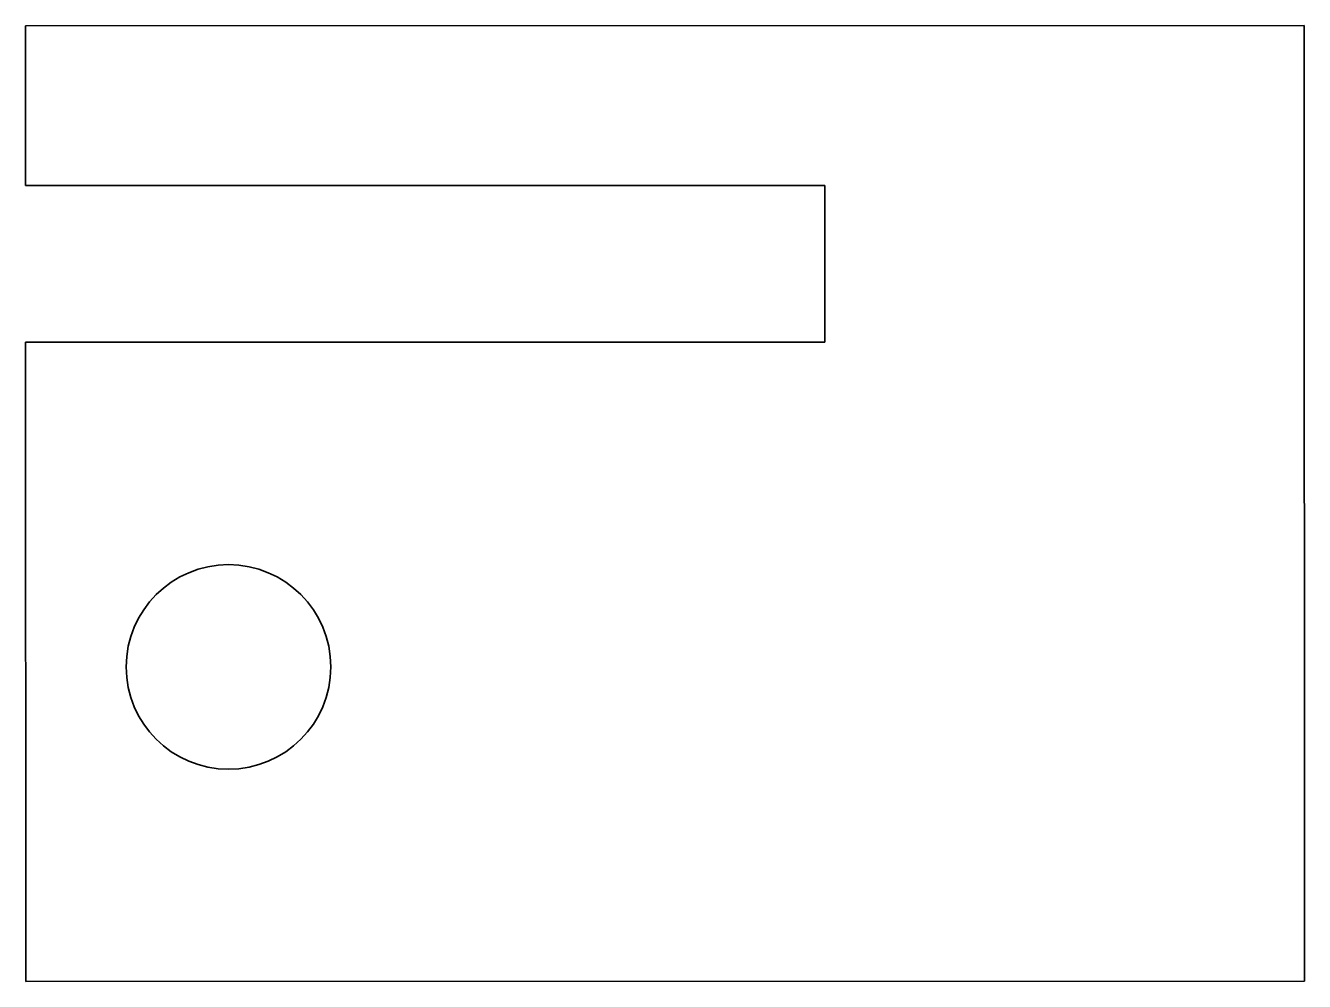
# Model space of a CAD drawing. Extents: x 400.5 to 440.5, y 282 to 312.
import ezdxf

# ---------------------------------------------------------------- set-up
doc = ezdxf.new("R2010")
doc.units = 0

msp = doc.modelspace()

# ---------------------------------------------------------------- linework, layer by layer
at = {"color": 7, "lineweight": 35}
for p, q in [((400.497528, 311.946716), (440.497559, 311.953308)), ((440.497559, 311.953308), (440.502472, 282.053314)), ((425.498383, 306.950836), (400.498352, 306.946716)), ((400.499146, 302.046722), (425.499146, 302.050842)), ((400.502472, 282.046722), (400.499146, 302.046722)), ((440.502472, 282.053314), (400.502472, 282.046722))]:
    msp.add_line(p, q, dxfattribs=at)
at = {"color": 7, "lineweight": 35, "ltscale": 0.125}
msp.add_line((400.498352, 306.946716), (400.497528, 311.946716), dxfattribs=at)
at = {"color": 7, "lineweight": 35, "ltscale": 0.1225}
msp.add_line((425.499146, 302.050842), (425.498383, 306.950836), dxfattribs=at)
at = {"color": 7, "lineweight": 35}
msp.add_circle((406.845795, 291.886902), 3.2, dxfattribs=at)

doc.saveas('drawing.dxf')
